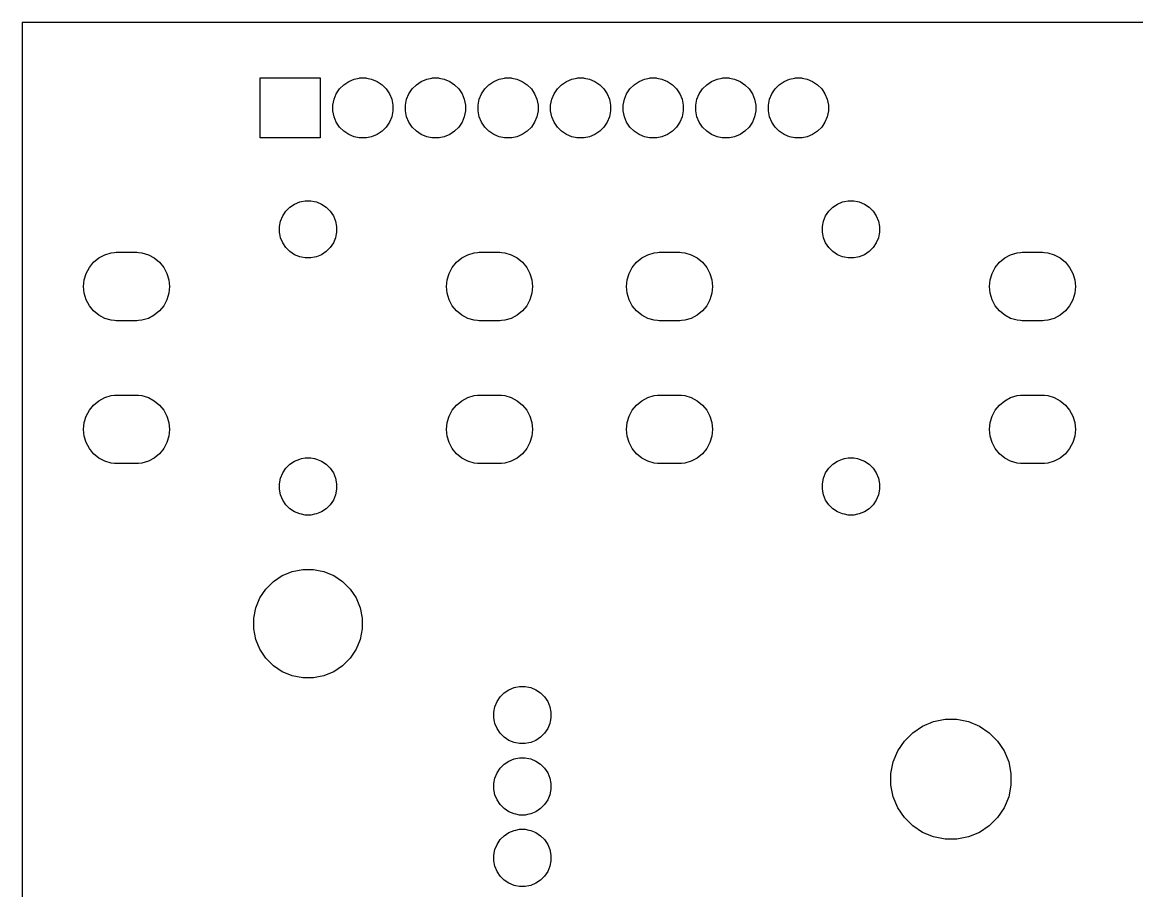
# Model space of a CAD drawing. Extents: x 4.8 to 7.87, y -6.14 to -3.94.
# Drawn here: x 4.803 to 6.339, y -5.134 to -3.937 of the extents above; entities that cross this region are included whole.
import ezdxf

# ---------------------------------------------------------------- set-up
doc = ezdxf.new("R2010")
doc.units = 0
doc.header["$MEASUREMENT"] = 0
doc.layers.add('BLACK', color=7, linetype='CONTINUOUS')

msp = doc.modelspace()

# ---------------------------------------------------------------- linework, layer by layer
at = {"layer": 'BLACK', "linetype": 'CONTINUOUS'}
for p, q in [((4.80315, -3.93701), (4.80315, -5.66929)), ((4.80315, -3.93701), (7.08661, -3.93701)), ((5.1311, -4.09646), (5.1311, -4.01378)), ((5.1311, -4.01378), (5.21378, -4.01378)), ((5.21378, -4.01378), (5.21378, -4.09646)), ((5.24609, -4.02301), (5.25286, -4.01848)), ((5.25286, -4.01848), (5.26038, -4.01537)), ((5.26038, -4.01537), (5.26737, -4.01398)), ((5.26737, -4.01398), (5.26837, -4.01378)), ((5.26837, -4.01378), (5.27651, -4.01378)), ((5.27651, -4.01378), (5.27751, -4.01398)), ((5.27751, -4.01398), (5.2845, -4.01537)), ((5.2845, -4.01537), (5.29202, -4.01848)), ((5.29202, -4.01848), (5.29879, -4.02301)), ((5.34609, -4.02301), (5.35286, -4.01848)), ((5.35286, -4.01848), (5.36038, -4.01537)), ((5.36038, -4.01537), (5.36737, -4.01398)), ((5.36737, -4.01398), (5.36837, -4.01378)), ((5.36837, -4.01378), (5.37651, -4.01378)), ((5.37651, -4.01378), (5.37751, -4.01398)), ((5.37751, -4.01398), (5.3845, -4.01537)), ((5.3845, -4.01537), (5.39202, -4.01848)), ((5.39202, -4.01848), (5.39879, -4.02301)), ((5.44609, -4.02301), (5.45286, -4.01848)), ((5.45286, -4.01848), (5.46038, -4.01537)), ((5.46038, -4.01537), (5.46737, -4.01398)), ((5.46737, -4.01398), (5.46837, -4.01378)), ((5.46837, -4.01378), (5.47651, -4.01378)), ((5.47651, -4.01378), (5.47751, -4.01398)), ((5.47751, -4.01398), (5.4845, -4.01537)), ((5.4845, -4.01537), (5.49202, -4.01848)), ((5.49202, -4.01848), (5.49879, -4.02301)), ((5.54609, -4.02301), (5.55286, -4.01848)), ((5.55286, -4.01848), (5.56038, -4.01537)), ((5.56038, -4.01537), (5.56737, -4.01398)), ((5.56737, -4.01398), (5.56837, -4.01378)), ((5.56837, -4.01378), (5.57651, -4.01378)), ((5.57651, -4.01378), (5.57751, -4.01398)), ((5.57751, -4.01398), (5.5845, -4.01537)), ((5.5845, -4.01537), (5.59202, -4.01848)), ((5.59202, -4.01848), (5.59879, -4.02301)), ((5.64609, -4.02301), (5.65286, -4.01848)), ((5.65286, -4.01848), (5.66038, -4.01537)), ((5.66038, -4.01537), (5.66737, -4.01398)), ((5.66737, -4.01398), (5.66837, -4.01378)), ((5.66837, -4.01378), (5.67651, -4.01378)), ((5.67651, -4.01378), (5.67751, -4.01398)), ((5.67751, -4.01398), (5.6845, -4.01537)), ((5.6845, -4.01537), (5.69202, -4.01848)), ((5.69202, -4.01848), (5.69879, -4.02301)), ((5.74609, -4.02301), (5.75286, -4.01848)), ((5.75286, -4.01848), (5.76038, -4.01537)), ((5.76038, -4.01537), (5.76737, -4.01398)), ((5.76737, -4.01398), (5.76837, -4.01378)), ((5.76837, -4.01378), (5.77651, -4.01378)), ((5.77651, -4.01378), (5.77751, -4.01398)), ((5.77751, -4.01398), (5.7845, -4.01537)), ((5.7845, -4.01537), (5.79202, -4.01848)), ((5.79202, -4.01848), (5.79879, -4.02301)), ((5.84609, -4.02301), (5.85286, -4.01848)), ((5.85286, -4.01848), (5.86038, -4.01537)), ((5.86038, -4.01537), (5.86737, -4.01398)), ((5.86737, -4.01398), (5.86837, -4.01378)), ((5.86837, -4.01378), (5.87651, -4.01378)), ((5.87651, -4.01378), (5.87751, -4.01398)), ((5.87751, -4.01398), (5.8845, -4.01537)), ((5.8845, -4.01537), (5.89202, -4.01848)), ((5.89202, -4.01848), (5.89879, -4.02301)), ((5.23269, -4.04306), (5.23581, -4.03554)), ((5.23581, -4.03554), (5.24033, -4.02877)), ((5.24033, -4.02877), (5.24609, -4.02301)), ((5.29879, -4.02301), (5.30455, -4.02877)), ((5.30455, -4.02877), (5.30907, -4.03554)), ((5.30907, -4.03554), (5.31219, -4.04306)), ((5.33269, -4.04306), (5.33581, -4.03554)), ((5.33581, -4.03554), (5.34033, -4.02877)), ((5.34033, -4.02877), (5.34609, -4.02301)), ((5.39879, -4.02301), (5.40455, -4.02877)), ((5.40455, -4.02877), (5.40907, -4.03554)), ((5.40907, -4.03554), (5.41219, -4.04306)), ((5.43269, -4.04306), (5.43581, -4.03554)), ((5.43581, -4.03554), (5.44033, -4.02877)), ((5.44033, -4.02877), (5.44609, -4.02301)), ((5.49879, -4.02301), (5.50455, -4.02877)), ((5.50455, -4.02877), (5.50907, -4.03554)), ((5.50907, -4.03554), (5.51219, -4.04306)), ((5.53269, -4.04306), (5.53581, -4.03554)), ((5.53581, -4.03554), (5.54033, -4.02877)), ((5.54033, -4.02877), (5.54609, -4.02301)), ((5.59879, -4.02301), (5.60455, -4.02877)), ((5.60455, -4.02877), (5.60907, -4.03554)), ((5.60907, -4.03554), (5.61219, -4.04306)), ((5.63269, -4.04306), (5.63581, -4.03554)), ((5.63581, -4.03554), (5.64033, -4.02877)), ((5.64033, -4.02877), (5.64609, -4.02301)), ((5.69879, -4.02301), (5.70455, -4.02877)), ((5.70455, -4.02877), (5.70907, -4.03554)), ((5.70907, -4.03554), (5.71219, -4.04306)), ((5.73269, -4.04306), (5.73581, -4.03554)), ((5.73581, -4.03554), (5.74033, -4.02877)), ((5.74033, -4.02877), (5.74609, -4.02301)), ((5.79879, -4.02301), (5.80455, -4.02877)), ((5.80455, -4.02877), (5.80907, -4.03554)), ((5.80907, -4.03554), (5.81219, -4.04306)), ((5.83269, -4.04306), (5.83581, -4.03554)), ((5.83581, -4.03554), (5.84033, -4.02877)), ((5.84033, -4.02877), (5.84609, -4.02301)), ((5.89879, -4.02301), (5.90455, -4.02877)), ((5.90455, -4.02877), (5.90907, -4.03554)), ((5.90907, -4.03554), (5.91219, -4.04306)), ((5.2311, -4.05105), (5.23269, -4.04306)), ((5.2311, -4.05919), (5.2311, -4.05105)), ((5.31219, -4.04306), (5.31378, -4.05105)), ((5.31378, -4.05105), (5.31378, -4.05919)), ((5.3311, -4.05105), (5.33269, -4.04306)), ((5.3311, -4.05919), (5.3311, -4.05105)), ((5.41219, -4.04306), (5.41378, -4.05105)), ((5.41378, -4.05105), (5.41378, -4.05919)), ((5.4311, -4.05105), (5.43269, -4.04306)), ((5.4311, -4.05919), (5.4311, -4.05105)), ((5.51219, -4.04306), (5.51378, -4.05105)), ((5.51378, -4.05105), (5.51378, -4.05919)), ((5.5311, -4.05105), (5.53269, -4.04306)), ((5.5311, -4.05919), (5.5311, -4.05105)), ((5.61219, -4.04306), (5.61378, -4.05105)), ((5.61378, -4.05105), (5.61378, -4.05919)), ((5.6311, -4.05105), (5.63269, -4.04306)), ((5.6311, -4.05919), (5.6311, -4.05105)), ((5.71219, -4.04306), (5.71378, -4.05105)), ((5.71378, -4.05105), (5.71378, -4.05919)), ((5.7311, -4.05105), (5.73269, -4.04306)), ((5.7311, -4.05919), (5.7311, -4.05105)), ((5.81219, -4.04306), (5.81378, -4.05105)), ((5.81378, -4.05105), (5.81378, -4.05919)), ((5.8311, -4.05105), (5.83269, -4.04306)), ((5.8311, -4.05919), (5.8311, -4.05105)), ((5.91219, -4.04306), (5.91378, -4.05105)), ((5.91378, -4.05105), (5.91378, -4.05919)), ((5.23269, -4.06718), (5.2311, -4.05919)), ((5.23581, -4.0747), (5.23269, -4.06718)), ((5.31219, -4.06718), (5.30907, -4.0747)), ((5.31378, -4.05919), (5.31219, -4.06718)), ((5.33269, -4.06718), (5.3311, -4.05919)), ((5.33581, -4.0747), (5.33269, -4.06718)), ((5.41219, -4.06718), (5.40907, -4.0747)), ((5.41378, -4.05919), (5.41219, -4.06718)), ((5.43269, -4.06718), (5.4311, -4.05919)), ((5.43581, -4.0747), (5.43269, -4.06718)), ((5.51219, -4.06718), (5.50907, -4.0747)), ((5.51378, -4.05919), (5.51219, -4.06718)), ((5.53269, -4.06718), (5.5311, -4.05919)), ((5.53581, -4.0747), (5.53269, -4.06718)), ((5.61219, -4.06718), (5.60907, -4.0747)), ((5.61378, -4.05919), (5.61219, -4.06718)), ((5.63269, -4.06718), (5.6311, -4.05919)), ((5.63581, -4.0747), (5.63269, -4.06718)), ((5.71219, -4.06718), (5.70907, -4.0747)), ((5.71378, -4.05919), (5.71219, -4.06718)), ((5.73269, -4.06718), (5.7311, -4.05919)), ((5.73581, -4.0747), (5.73269, -4.06718)), ((5.81219, -4.06718), (5.80907, -4.0747)), ((5.81378, -4.05919), (5.81219, -4.06718)), ((5.83269, -4.06718), (5.8311, -4.05919)), ((5.83581, -4.0747), (5.83269, -4.06718)), ((5.91219, -4.06718), (5.90907, -4.0747)), ((5.91378, -4.05919), (5.91219, -4.06718)), ((5.24033, -4.08147), (5.23581, -4.0747)), ((5.24609, -4.08723), (5.24033, -4.08147)), ((5.30455, -4.08147), (5.29879, -4.08723)), ((5.30907, -4.0747), (5.30455, -4.08147)), ((5.34033, -4.08147), (5.33581, -4.0747)), ((5.34609, -4.08723), (5.34033, -4.08147)), ((5.40455, -4.08147), (5.39879, -4.08723)), ((5.40907, -4.0747), (5.40455, -4.08147)), ((5.44033, -4.08147), (5.43581, -4.0747)), ((5.44609, -4.08723), (5.44033, -4.08147)), ((5.50455, -4.08147), (5.49879, -4.08723)), ((5.50907, -4.0747), (5.50455, -4.08147)), ((5.54033, -4.08147), (5.53581, -4.0747)), ((5.54609, -4.08723), (5.54033, -4.08147)), ((5.60455, -4.08147), (5.59879, -4.08723)), ((5.60907, -4.0747), (5.60455, -4.08147)), ((5.64033, -4.08147), (5.63581, -4.0747)), ((5.64609, -4.08723), (5.64033, -4.08147)), ((5.70455, -4.08147), (5.69879, -4.08723)), ((5.70907, -4.0747), (5.70455, -4.08147)), ((5.74033, -4.08147), (5.73581, -4.0747)), ((5.74609, -4.08723), (5.74033, -4.08147)), ((5.80455, -4.08147), (5.79879, -4.08723)), ((5.80907, -4.0747), (5.80455, -4.08147)), ((5.84033, -4.08147), (5.83581, -4.0747)), ((5.84609, -4.08723), (5.84033, -4.08147)), ((5.90455, -4.08147), (5.89879, -4.08723)), ((5.90907, -4.0747), (5.90455, -4.08147)), ((5.21378, -4.09646), (5.1311, -4.09646)), ((5.25286, -4.09175), (5.24609, -4.08723)), ((5.26038, -4.09487), (5.25286, -4.09175)), ((5.26737, -4.09626), (5.26038, -4.09487)), ((5.26837, -4.09646), (5.26737, -4.09626)), ((5.27651, -4.09646), (5.26837, -4.09646)), ((5.27751, -4.09626), (5.27651, -4.09646)), ((5.2845, -4.09487), (5.27751, -4.09626)), ((5.29202, -4.09175), (5.2845, -4.09487)), ((5.29879, -4.08723), (5.29202, -4.09175)), ((5.35286, -4.09175), (5.34609, -4.08723)), ((5.36038, -4.09487), (5.35286, -4.09175)), ((5.36737, -4.09626), (5.36038, -4.09487)), ((5.36837, -4.09646), (5.36737, -4.09626)), ((5.37651, -4.09646), (5.36837, -4.09646)), ((5.37751, -4.09626), (5.37651, -4.09646)), ((5.3845, -4.09487), (5.37751, -4.09626)), ((5.39202, -4.09175), (5.3845, -4.09487)), ((5.39879, -4.08723), (5.39202, -4.09175)), ((5.45286, -4.09175), (5.44609, -4.08723)), ((5.46038, -4.09487), (5.45286, -4.09175)), ((5.46737, -4.09626), (5.46038, -4.09487)), ((5.46837, -4.09646), (5.46737, -4.09626)), ((5.47651, -4.09646), (5.46837, -4.09646)), ((5.47751, -4.09626), (5.47651, -4.09646)), ((5.4845, -4.09487), (5.47751, -4.09626)), ((5.49202, -4.09175), (5.4845, -4.09487)), ((5.49879, -4.08723), (5.49202, -4.09175)), ((5.55286, -4.09175), (5.54609, -4.08723)), ((5.56038, -4.09487), (5.55286, -4.09175)), ((5.56737, -4.09626), (5.56038, -4.09487)), ((5.56837, -4.09646), (5.56737, -4.09626)), ((5.57651, -4.09646), (5.56837, -4.09646)), ((5.57751, -4.09626), (5.57651, -4.09646)), ((5.5845, -4.09487), (5.57751, -4.09626)), ((5.59202, -4.09175), (5.5845, -4.09487)), ((5.59879, -4.08723), (5.59202, -4.09175)), ((5.65286, -4.09175), (5.64609, -4.08723)), ((5.66038, -4.09487), (5.65286, -4.09175)), ((5.66737, -4.09626), (5.66038, -4.09487)), ((5.66837, -4.09646), (5.66737, -4.09626)), ((5.67651, -4.09646), (5.66837, -4.09646)), ((5.67751, -4.09626), (5.67651, -4.09646)), ((5.6845, -4.09487), (5.67751, -4.09626)), ((5.69202, -4.09175), (5.6845, -4.09487)), ((5.69879, -4.08723), (5.69202, -4.09175)), ((5.75286, -4.09175), (5.74609, -4.08723)), ((5.76038, -4.09487), (5.75286, -4.09175)), ((5.76737, -4.09626), (5.76038, -4.09487)), ((5.76837, -4.09646), (5.76737, -4.09626)), ((5.77651, -4.09646), (5.76837, -4.09646)), ((5.77751, -4.09626), (5.77651, -4.09646)), ((5.7845, -4.09487), (5.77751, -4.09626)), ((5.79202, -4.09175), (5.7845, -4.09487)), ((5.79879, -4.08723), (5.79202, -4.09175)), ((5.85286, -4.09175), (5.84609, -4.08723)), ((5.86038, -4.09487), (5.85286, -4.09175)), ((5.86737, -4.09626), (5.86038, -4.09487)), ((5.86837, -4.09646), (5.86737, -4.09626)), ((5.87651, -4.09646), (5.86837, -4.09646)), ((5.87751, -4.09626), (5.87651, -4.09646)), ((5.8845, -4.09487), (5.87751, -4.09626)), ((5.89202, -4.09175), (5.8845, -4.09487)), ((5.89879, -4.08723), (5.89202, -4.09175)), ((5.17175, -4.19186), (5.1782, -4.18755)), ((5.1782, -4.18755), (5.18537, -4.18458)), ((5.18537, -4.18458), (5.1879, -4.18408)), ((5.1879, -4.18408), (5.19297, -4.18307)), ((5.19297, -4.18307), (5.20073, -4.18307)), ((5.20073, -4.18307), (5.2058, -4.18408)), ((5.2058, -4.18408), (5.20833, -4.18458)), ((5.20833, -4.18458), (5.2155, -4.18755)), ((5.2155, -4.18755), (5.22195, -4.19186)), ((5.91978, -4.19186), (5.92623, -4.18755)), ((5.92623, -4.18755), (5.9334, -4.18458)), ((5.9334, -4.18458), (5.93593, -4.18408)), ((5.93593, -4.18408), (5.941, -4.18307)), ((5.941, -4.18307), (5.94876, -4.18307)), ((5.94876, -4.18307), (5.95383, -4.18408)), ((5.95383, -4.18408), (5.95637, -4.18458)), ((5.95637, -4.18458), (5.96353, -4.18755)), ((5.96353, -4.18755), (5.96998, -4.19186)), ((5.15899, -4.21096), (5.16196, -4.20379)), ((5.16196, -4.20379), (5.16627, -4.19734)), ((5.16627, -4.19734), (5.17175, -4.19186)), ((5.22195, -4.19186), (5.22743, -4.19734)), ((5.22743, -4.19734), (5.23174, -4.20379)), ((5.23174, -4.20379), (5.23471, -4.21096)), ((5.90702, -4.21096), (5.90999, -4.20379)), ((5.90999, -4.20379), (5.9143, -4.19734)), ((5.9143, -4.19734), (5.91978, -4.19186)), ((5.96998, -4.19186), (5.97546, -4.19734)), ((5.97546, -4.19734), (5.97977, -4.20379)), ((5.97977, -4.20379), (5.98274, -4.21096)), ((5.15748, -4.21856), (5.15899, -4.21096)), ((5.15748, -4.22632), (5.15748, -4.21856)), ((5.15899, -4.21096), (5.15899, -4.21096)), ((5.23471, -4.21096), (5.23471, -4.21096)), ((5.23471, -4.21096), (5.23622, -4.21856)), ((5.23622, -4.21856), (5.23622, -4.22632)), ((5.90551, -4.21856), (5.90702, -4.21096)), ((5.90551, -4.22632), (5.90551, -4.21856)), ((5.90702, -4.21096), (5.90702, -4.21096)), ((5.98274, -4.21096), (5.98274, -4.21096)), ((5.98274, -4.21096), (5.98425, -4.21856)), ((5.98425, -4.21856), (5.98425, -4.22632)), ((5.15791, -4.22846), (5.15748, -4.22632)), ((5.15899, -4.23392), (5.15791, -4.22846)), ((5.16196, -4.24109), (5.15899, -4.23392)), ((5.23471, -4.23392), (5.23174, -4.24109)), ((5.23579, -4.22846), (5.23471, -4.23392)), ((5.23622, -4.22632), (5.23579, -4.22846)), ((5.90594, -4.22846), (5.90551, -4.22632)), ((5.90702, -4.23392), (5.90594, -4.22846)), ((5.90999, -4.24109), (5.90702, -4.23392)), ((5.98274, -4.23392), (5.97977, -4.24109)), ((5.98383, -4.22846), (5.98274, -4.23392)), ((5.98425, -4.22632), (5.98383, -4.22846)), ((5.16627, -4.24754), (5.16196, -4.24109)), ((5.17175, -4.25302), (5.16627, -4.24754)), ((5.1782, -4.25733), (5.17175, -4.25302)), ((5.22195, -4.25302), (5.2155, -4.25733)), ((5.22743, -4.24754), (5.22195, -4.25302)), ((5.23174, -4.24109), (5.22743, -4.24754)), ((5.9143, -4.24754), (5.90999, -4.24109)), ((5.91978, -4.25302), (5.9143, -4.24754)), ((5.92623, -4.25733), (5.91978, -4.25302)), ((5.96998, -4.25302), (5.96353, -4.25733)), ((5.97546, -4.24754), (5.96998, -4.25302)), ((5.97977, -4.24109), (5.97546, -4.24754)), ((4.89557, -4.27481), (4.90147, -4.26761)), ((4.90147, -4.26761), (4.90866, -4.26171)), ((4.90866, -4.26171), (4.91687, -4.25732)), ((4.91687, -4.25732), (4.92578, -4.25462)), ((4.91687, -4.25732), (4.91687, -4.25732)), ((4.92578, -4.25462), (4.9304, -4.25416)), ((4.9304, -4.25416), (4.93272, -4.25394)), ((4.93272, -4.25394), (4.96098, -4.25394)), ((4.96098, -4.25394), (4.9633, -4.25416)), ((4.9633, -4.25416), (4.96792, -4.25462)), ((4.96792, -4.25462), (4.97683, -4.25732)), ((4.97683, -4.25732), (4.97683, -4.25732)), ((4.97683, -4.25732), (4.98504, -4.26171)), ((4.98504, -4.26171), (4.99223, -4.26761)), ((4.99223, -4.26761), (4.99813, -4.27481)), ((5.18537, -4.2603), (5.1782, -4.25733)), ((5.1879, -4.2608), (5.18537, -4.2603)), ((5.19297, -4.26181), (5.1879, -4.2608)), ((5.20073, -4.26181), (5.19297, -4.26181)), ((5.2058, -4.2608), (5.20073, -4.26181)), ((5.20833, -4.2603), (5.2058, -4.2608)), ((5.2155, -4.25733), (5.20833, -4.2603)), ((5.39557, -4.27481), (5.40147, -4.26761)), ((5.40147, -4.26761), (5.40866, -4.26171)), ((5.40866, -4.26171), (5.41687, -4.25732)), ((5.41687, -4.25732), (5.42578, -4.25462)), ((5.41687, -4.25732), (5.41687, -4.25732)), ((5.42578, -4.25462), (5.4304, -4.25416)), ((5.4304, -4.25416), (5.43272, -4.25394)), ((5.43272, -4.25394), (5.46098, -4.25394)), ((5.46098, -4.25394), (5.4633, -4.25416)), ((5.4633, -4.25416), (5.46792, -4.25462)), ((5.46792, -4.25462), (5.47683, -4.25732)), ((5.47683, -4.25732), (5.47683, -4.25732)), ((5.47683, -4.25732), (5.48504, -4.26171)), ((5.48504, -4.26171), (5.49223, -4.26761)), ((5.49223, -4.26761), (5.49813, -4.27481)), ((5.6436, -4.27481), (5.6495, -4.26761)), ((5.6495, -4.26761), (5.6567, -4.26171)), ((5.6567, -4.26171), (5.6649, -4.25732)), ((5.6649, -4.25732), (5.67381, -4.25462)), ((5.6649, -4.25732), (5.6649, -4.25732)), ((5.67381, -4.25462), (5.67844, -4.25416)), ((5.67844, -4.25416), (5.68075, -4.25394)), ((5.68075, -4.25394), (5.70901, -4.25394)), ((5.70901, -4.25394), (5.71133, -4.25416)), ((5.71133, -4.25416), (5.71595, -4.25462)), ((5.71595, -4.25462), (5.72486, -4.25732)), ((5.72486, -4.25732), (5.72486, -4.25732)), ((5.72486, -4.25732), (5.73307, -4.26171)), ((5.73307, -4.26171), (5.74026, -4.26761)), ((5.74026, -4.26761), (5.74617, -4.27481)), ((5.9334, -4.2603), (5.92623, -4.25733)), ((5.93593, -4.2608), (5.9334, -4.2603)), ((5.941, -4.26181), (5.93593, -4.2608)), ((5.94876, -4.26181), (5.941, -4.26181)), ((5.95383, -4.2608), (5.94876, -4.26181)), ((5.95637, -4.2603), (5.95383, -4.2608)), ((5.96353, -4.25733), (5.95637, -4.2603)), ((6.1436, -4.27481), (6.1495, -4.26761)), ((6.1495, -4.26761), (6.1567, -4.26171)), ((6.1567, -4.26171), (6.1649, -4.25732)), ((6.1649, -4.25732), (6.17381, -4.25462)), ((6.1649, -4.25732), (6.1649, -4.25732)), ((6.17381, -4.25462), (6.17844, -4.25416)), ((6.17844, -4.25416), (6.18075, -4.25394)), ((6.18075, -4.25394), (6.20901, -4.25394)), ((6.20901, -4.25394), (6.21133, -4.25416)), ((6.21133, -4.25416), (6.21595, -4.25462)), ((6.21595, -4.25462), (6.22486, -4.25732)), ((6.22486, -4.25732), (6.22486, -4.25732)), ((6.22486, -4.25732), (6.23307, -4.26171)), ((6.23307, -4.26171), (6.24026, -4.26761)), ((6.24026, -4.26761), (6.24617, -4.27481)), ((4.88848, -4.29192), (4.89118, -4.28301)), ((4.89118, -4.28301), (4.89557, -4.27481)), ((4.89118, -4.28301), (4.89118, -4.28301)), ((4.99813, -4.27481), (5.00252, -4.28301)), ((5.00252, -4.28301), (5.00252, -4.28301)), ((5.00252, -4.28301), (5.00522, -4.29192)), ((5.38848, -4.29192), (5.39118, -4.28301)), ((5.39118, -4.28301), (5.39557, -4.27481)), ((5.39118, -4.28301), (5.39118, -4.28301)), ((5.49813, -4.27481), (5.50252, -4.28301)), ((5.50252, -4.28301), (5.50252, -4.28301)), ((5.50252, -4.28301), (5.50522, -4.29192)), ((5.63651, -4.29192), (5.63921, -4.28301)), ((5.63921, -4.28301), (5.6436, -4.27481)), ((5.63921, -4.28301), (5.63921, -4.28301)), ((5.74617, -4.27481), (5.75055, -4.28301)), ((5.75055, -4.28301), (5.75055, -4.28301)), ((5.75055, -4.28301), (5.75325, -4.29192)), ((6.13651, -4.29192), (6.13921, -4.28301)), ((6.13921, -4.28301), (6.1436, -4.27481)), ((6.13921, -4.28301), (6.13921, -4.28301)), ((6.24617, -4.27481), (6.25055, -4.28301)), ((6.25055, -4.28301), (6.25055, -4.28301)), ((6.25055, -4.28301), (6.25325, -4.29192)), ((4.88757, -4.30118), (4.88848, -4.29192)), ((5.00522, -4.29192), (5.00613, -4.30118)), ((5.38757, -4.30118), (5.38848, -4.29192)), ((5.50522, -4.29192), (5.50613, -4.30118)), ((5.6356, -4.30118), (5.63651, -4.29192)), ((5.75325, -4.29192), (5.75417, -4.30118)), ((6.1356, -4.30118), (6.13651, -4.29192)), ((6.25325, -4.29192), (6.25417, -4.30118)), ((4.88848, -4.31044), (4.88757, -4.30118)), ((4.89118, -4.31935), (4.88848, -4.31044)), ((5.00522, -4.31044), (5.00252, -4.31935)), ((5.00613, -4.30118), (5.00522, -4.31044)), ((5.38848, -4.31044), (5.38757, -4.30118)), ((5.39118, -4.31935), (5.38848, -4.31044)), ((5.50522, -4.31044), (5.50252, -4.31935)), ((5.50613, -4.30118), (5.50522, -4.31044)), ((5.63651, -4.31044), (5.6356, -4.30118)), ((5.63921, -4.31935), (5.63651, -4.31044)), ((5.75325, -4.31044), (5.75055, -4.31935)), ((5.75417, -4.30118), (5.75325, -4.31044)), ((6.13651, -4.31044), (6.1356, -4.30118)), ((6.13921, -4.31935), (6.13651, -4.31044)), ((6.25325, -4.31044), (6.25055, -4.31935)), ((6.25417, -4.30118), (6.25325, -4.31044)), ((4.89557, -4.32756), (4.89118, -4.31935)), ((4.89118, -4.31935), (4.89118, -4.31935)), ((4.90147, -4.33475), (4.89557, -4.32756)), ((4.99813, -4.32756), (4.99223, -4.33475)), ((5.00252, -4.31935), (4.99813, -4.32756)), ((5.00252, -4.31935), (5.00252, -4.31935)), ((5.39557, -4.32756), (5.39118, -4.31935)), ((5.39118, -4.31935), (5.39118, -4.31935)), ((5.40147, -4.33475), (5.39557, -4.32756)), ((5.49813, -4.32756), (5.49223, -4.33475)), ((5.50252, -4.31935), (5.49813, -4.32756)), ((5.50252, -4.31935), (5.50252, -4.31935)), ((5.6436, -4.32756), (5.63921, -4.31935)), ((5.63921, -4.31935), (5.63921, -4.31935)), ((5.6495, -4.33475), (5.6436, -4.32756)), ((5.74617, -4.32756), (5.74026, -4.33475)), ((5.75055, -4.31935), (5.74617, -4.32756)), ((5.75055, -4.31935), (5.75055, -4.31935)), ((6.1436, -4.32756), (6.13921, -4.31935)), ((6.13921, -4.31935), (6.13921, -4.31935)), ((6.1495, -4.33475), (6.1436, -4.32756)), ((6.24617, -4.32756), (6.24026, -4.33475)), ((6.25055, -4.31935), (6.24617, -4.32756)), ((6.25055, -4.31935), (6.25055, -4.31935)), ((4.90866, -4.34065), (4.90147, -4.33475)), ((4.91687, -4.34504), (4.90866, -4.34065)), ((4.92578, -4.34774), (4.91687, -4.34504)), ((4.91687, -4.34504), (4.91687, -4.34504)), ((4.97683, -4.34504), (4.96792, -4.34774)), ((4.98504, -4.34065), (4.97683, -4.34504)), ((4.97683, -4.34504), (4.97683, -4.34504)), ((4.99223, -4.33475), (4.98504, -4.34065)), ((5.40866, -4.34065), (5.40147, -4.33475)), ((5.41687, -4.34504), (5.40866, -4.34065)), ((5.42578, -4.34774), (5.41687, -4.34504)), ((5.41687, -4.34504), (5.41687, -4.34504)), ((5.47683, -4.34504), (5.46792, -4.34774)), ((5.48504, -4.34065), (5.47683, -4.34504)), ((5.47683, -4.34504), (5.47683, -4.34504)), ((5.49223, -4.33475), (5.48504, -4.34065)), ((5.6567, -4.34065), (5.6495, -4.33475)), ((5.6649, -4.34504), (5.6567, -4.34065)), ((5.67381, -4.34774), (5.6649, -4.34504)), ((5.6649, -4.34504), (5.6649, -4.34504)), ((5.72486, -4.34504), (5.71595, -4.34774)), ((5.73307, -4.34065), (5.72486, -4.34504)), ((5.72486, -4.34504), (5.72486, -4.34504)), ((5.74026, -4.33475), (5.73307, -4.34065)), ((6.1567, -4.34065), (6.1495, -4.33475)), ((6.1649, -4.34504), (6.1567, -4.34065)), ((6.17381, -4.34774), (6.1649, -4.34504)), ((6.1649, -4.34504), (6.1649, -4.34504)), ((6.22486, -4.34504), (6.21595, -4.34774)), ((6.23307, -4.34065), (6.22486, -4.34504)), ((6.22486, -4.34504), (6.22486, -4.34504)), ((6.24026, -4.33475), (6.23307, -4.34065)), ((4.9304, -4.3482), (4.92578, -4.34774)), ((4.93272, -4.34843), (4.9304, -4.3482)), ((4.96098, -4.34843), (4.93272, -4.34843)), ((4.9633, -4.3482), (4.96098, -4.34843)), ((4.96792, -4.34774), (4.9633, -4.3482)), ((5.4304, -4.3482), (5.42578, -4.34774)), ((5.43272, -4.34843), (5.4304, -4.3482)), ((5.46098, -4.34843), (5.43272, -4.34843)), ((5.4633, -4.3482), (5.46098, -4.34843)), ((5.46792, -4.34774), (5.4633, -4.3482)), ((5.67844, -4.3482), (5.67381, -4.34774)), ((5.68075, -4.34843), (5.67844, -4.3482)), ((5.70901, -4.34843), (5.68075, -4.34843)), ((5.71133, -4.3482), (5.70901, -4.34843)), ((5.71595, -4.34774), (5.71133, -4.3482)), ((6.17844, -4.3482), (6.17381, -4.34774)), ((6.18075, -4.34843), (6.17844, -4.3482)), ((6.20901, -4.34843), (6.18075, -4.34843)), ((6.21133, -4.3482), (6.20901, -4.34843)), ((6.21595, -4.34774), (6.21133, -4.3482)), ((4.91687, -4.45417), (4.92578, -4.45147)), ((4.92578, -4.45147), (4.9304, -4.45102)), ((4.9304, -4.45102), (4.93272, -4.45079)), ((4.93272, -4.45079), (4.96098, -4.45079)), ((4.96098, -4.45079), (4.9633, -4.45102)), ((4.9633, -4.45102), (4.96792, -4.45147)), ((4.96792, -4.45147), (4.97683, -4.45417)), ((5.41687, -4.45417), (5.42578, -4.45147)), ((5.42578, -4.45147), (5.4304, -4.45102)), ((5.4304, -4.45102), (5.43272, -4.45079)), ((5.43272, -4.45079), (5.46098, -4.45079)), ((5.46098, -4.45079), (5.4633, -4.45102)), ((5.4633, -4.45102), (5.46792, -4.45147)), ((5.46792, -4.45147), (5.47683, -4.45417)), ((5.6649, -4.45417), (5.67381, -4.45147)), ((5.67381, -4.45147), (5.67844, -4.45102)), ((5.67844, -4.45102), (5.68075, -4.45079)), ((5.68075, -4.45079), (5.70901, -4.45079)), ((5.70901, -4.45079), (5.71133, -4.45102)), ((5.71133, -4.45102), (5.71595, -4.45147)), ((5.71595, -4.45147), (5.72486, -4.45417)), ((6.1649, -4.45417), (6.17381, -4.45147)), ((6.17381, -4.45147), (6.17844, -4.45102)), ((6.17844, -4.45102), (6.18075, -4.45079)), ((6.18075, -4.45079), (6.20901, -4.45079)), ((6.20901, -4.45079), (6.21133, -4.45102)), ((6.21133, -4.45102), (6.21595, -4.45147)), ((6.21595, -4.45147), (6.22486, -4.45417)), ((4.89557, -4.47166), (4.90147, -4.46446)), ((4.90147, -4.46446), (4.90866, -4.45856)), ((4.90866, -4.45856), (4.91687, -4.45417)), ((4.91687, -4.45417), (4.91687, -4.45417)), ((4.97683, -4.45417), (4.97683, -4.45417)), ((4.97683, -4.45417), (4.98504, -4.45856)), ((4.98504, -4.45856), (4.99223, -4.46446)), ((4.99223, -4.46446), (4.99813, -4.47166)), ((5.39557, -4.47166), (5.40147, -4.46446)), ((5.40147, -4.46446), (5.40866, -4.45856)), ((5.40866, -4.45856), (5.41687, -4.45417)), ((5.41687, -4.45417), (5.41687, -4.45417)), ((5.47683, -4.45417), (5.47683, -4.45417)), ((5.47683, -4.45417), (5.48504, -4.45856)), ((5.48504, -4.45856), (5.49223, -4.46446)), ((5.49223, -4.46446), (5.49813, -4.47166)), ((5.6436, -4.47166), (5.6495, -4.46446)), ((5.6495, -4.46446), (5.6567, -4.45856)), ((5.6567, -4.45856), (5.6649, -4.45417)), ((5.6649, -4.45417), (5.6649, -4.45417)), ((5.72486, -4.45417), (5.72486, -4.45417)), ((5.72486, -4.45417), (5.73307, -4.45856)), ((5.73307, -4.45856), (5.74026, -4.46446)), ((5.74026, -4.46446), (5.74617, -4.47166)), ((6.1436, -4.47166), (6.1495, -4.46446)), ((6.1495, -4.46446), (6.1567, -4.45856)), ((6.1567, -4.45856), (6.1649, -4.45417)), ((6.1649, -4.45417), (6.1649, -4.45417)), ((6.22486, -4.45417), (6.22486, -4.45417)), ((6.22486, -4.45417), (6.23307, -4.45856)), ((6.23307, -4.45856), (6.24026, -4.46446)), ((6.24026, -4.46446), (6.24617, -4.47166)), ((4.88848, -4.48877), (4.89118, -4.47986)), ((4.89118, -4.47986), (4.89557, -4.47166)), ((4.89118, -4.47986), (4.89118, -4.47986)), ((4.99813, -4.47166), (5.00252, -4.47986)), ((5.00252, -4.47986), (5.00252, -4.47986)), ((5.00252, -4.47986), (5.00522, -4.48877)), ((5.38848, -4.48877), (5.39118, -4.47986)), ((5.39118, -4.47986), (5.39557, -4.47166)), ((5.39118, -4.47986), (5.39118, -4.47986)), ((5.49813, -4.47166), (5.50252, -4.47986)), ((5.50252, -4.47986), (5.50252, -4.47986)), ((5.50252, -4.47986), (5.50522, -4.48877)), ((5.63651, -4.48877), (5.63921, -4.47986)), ((5.63921, -4.47986), (5.6436, -4.47166)), ((5.63921, -4.47986), (5.63921, -4.47986)), ((5.74617, -4.47166), (5.75055, -4.47986)), ((5.75055, -4.47986), (5.75055, -4.47986)), ((5.75055, -4.47986), (5.75325, -4.48877)), ((6.13651, -4.48877), (6.13921, -4.47986)), ((6.13921, -4.47986), (6.1436, -4.47166)), ((6.13921, -4.47986), (6.13921, -4.47986)), ((6.24617, -4.47166), (6.25055, -4.47986)), ((6.25055, -4.47986), (6.25055, -4.47986)), ((6.25055, -4.47986), (6.25325, -4.48877)), ((4.88757, -4.49803), (4.88848, -4.48877)), ((4.88848, -4.50729), (4.88757, -4.49803)), ((5.00522, -4.48877), (5.00613, -4.49803)), ((5.00613, -4.49803), (5.00522, -4.50729)), ((5.38757, -4.49803), (5.38848, -4.48877)), ((5.38848, -4.50729), (5.38757, -4.49803)), ((5.50522, -4.48877), (5.50613, -4.49803)), ((5.50613, -4.49803), (5.50522, -4.50729)), ((5.6356, -4.49803), (5.63651, -4.48877)), ((5.63651, -4.50729), (5.6356, -4.49803)), ((5.75325, -4.48877), (5.75417, -4.49803)), ((5.75417, -4.49803), (5.75325, -4.50729)), ((6.1356, -4.49803), (6.13651, -4.48877)), ((6.13651, -4.50729), (6.1356, -4.49803)), ((6.25325, -4.48877), (6.25417, -4.49803)), ((6.25417, -4.49803), (6.25325, -4.50729)), ((4.89118, -4.5162), (4.88848, -4.50729)), ((5.00522, -4.50729), (5.00252, -4.5162)), ((5.39118, -4.5162), (5.38848, -4.50729)), ((5.50522, -4.50729), (5.50252, -4.5162)), ((5.63921, -4.5162), (5.63651, -4.50729)), ((5.75325, -4.50729), (5.75055, -4.5162)), ((6.13921, -4.5162), (6.13651, -4.50729)), ((6.25325, -4.50729), (6.25055, -4.5162)), ((4.89557, -4.52441), (4.89118, -4.5162)), ((4.89118, -4.5162), (4.89118, -4.5162)), ((4.90147, -4.5316), (4.89557, -4.52441)), ((4.99813, -4.52441), (4.99223, -4.5316)), ((5.00252, -4.5162), (4.99813, -4.52441)), ((5.00252, -4.5162), (5.00252, -4.5162)), ((5.39557, -4.52441), (5.39118, -4.5162)), ((5.39118, -4.5162), (5.39118, -4.5162)), ((5.40147, -4.5316), (5.39557, -4.52441)), ((5.49813, -4.52441), (5.49223, -4.5316)), ((5.50252, -4.5162), (5.49813, -4.52441)), ((5.50252, -4.5162), (5.50252, -4.5162)), ((5.6436, -4.52441), (5.63921, -4.5162)), ((5.63921, -4.5162), (5.63921, -4.5162)), ((5.6495, -4.5316), (5.6436, -4.52441)), ((5.74617, -4.52441), (5.74026, -4.5316)), ((5.75055, -4.5162), (5.74617, -4.52441)), ((5.75055, -4.5162), (5.75055, -4.5162)), ((6.1436, -4.52441), (6.13921, -4.5162)), ((6.13921, -4.5162), (6.13921, -4.5162)), ((6.1495, -4.5316), (6.1436, -4.52441)), ((6.24617, -4.52441), (6.24026, -4.5316)), ((6.25055, -4.5162), (6.24617, -4.52441)), ((6.25055, -4.5162), (6.25055, -4.5162)), ((4.90866, -4.5375), (4.90147, -4.5316)), ((4.91687, -4.54189), (4.90866, -4.5375)), ((4.92578, -4.54459), (4.91687, -4.54189)), ((4.91687, -4.54189), (4.91687, -4.54189)), ((4.9304, -4.54505), (4.92578, -4.54459)), ((4.96792, -4.54459), (4.9633, -4.54505)), ((4.97683, -4.54189), (4.96792, -4.54459)), ((4.98504, -4.5375), (4.97683, -4.54189)), ((4.97683, -4.54189), (4.97683, -4.54189)), ((4.99223, -4.5316), (4.98504, -4.5375)), ((5.17175, -4.54619), (5.1782, -4.54188)), ((5.1782, -4.54188), (5.18537, -4.53891)), ((5.18537, -4.53891), (5.1879, -4.53841)), ((5.1879, -4.53841), (5.19297, -4.5374)), ((5.19297, -4.5374), (5.20073, -4.5374)), ((5.20073, -4.5374), (5.2058, -4.53841)), ((5.2058, -4.53841), (5.20833, -4.53891)), ((5.20833, -4.53891), (5.2155, -4.54188)), ((5.2155, -4.54188), (5.22195, -4.54619)), ((5.40866, -4.5375), (5.40147, -4.5316)), ((5.41687, -4.54189), (5.40866, -4.5375)), ((5.42578, -4.54459), (5.41687, -4.54189)), ((5.41687, -4.54189), (5.41687, -4.54189)), ((5.4304, -4.54505), (5.42578, -4.54459)), ((5.46792, -4.54459), (5.4633, -4.54505)), ((5.47683, -4.54189), (5.46792, -4.54459)), ((5.48504, -4.5375), (5.47683, -4.54189)), ((5.47683, -4.54189), (5.47683, -4.54189)), ((5.49223, -4.5316), (5.48504, -4.5375)), ((5.6567, -4.5375), (5.6495, -4.5316)), ((5.6649, -4.54189), (5.6567, -4.5375)), ((5.67381, -4.54459), (5.6649, -4.54189)), ((5.6649, -4.54189), (5.6649, -4.54189)), ((5.67844, -4.54505), (5.67381, -4.54459)), ((5.71595, -4.54459), (5.71133, -4.54505)), ((5.72486, -4.54189), (5.71595, -4.54459)), ((5.73307, -4.5375), (5.72486, -4.54189)), ((5.72486, -4.54189), (5.72486, -4.54189)), ((5.74026, -4.5316), (5.73307, -4.5375)), ((5.91978, -4.54619), (5.92623, -4.54188)), ((5.92623, -4.54188), (5.9334, -4.53891)), ((5.9334, -4.53891), (5.93593, -4.53841)), ((5.93593, -4.53841), (5.941, -4.5374)), ((5.941, -4.5374), (5.94876, -4.5374)), ((5.94876, -4.5374), (5.95383, -4.53841)), ((5.95383, -4.53841), (5.95637, -4.53891)), ((5.95637, -4.53891), (5.96353, -4.54188)), ((5.96353, -4.54188), (5.96998, -4.54619)), ((6.1567, -4.5375), (6.1495, -4.5316)), ((6.1649, -4.54189), (6.1567, -4.5375)), ((6.17381, -4.54459), (6.1649, -4.54189)), ((6.1649, -4.54189), (6.1649, -4.54189)), ((6.17844, -4.54505), (6.17381, -4.54459)), ((6.21595, -4.54459), (6.21133, -4.54505)), ((6.22486, -4.54189), (6.21595, -4.54459)), ((6.23307, -4.5375), (6.22486, -4.54189)), ((6.22486, -4.54189), (6.22486, -4.54189)), ((6.24026, -4.5316), (6.23307, -4.5375)), ((4.93272, -4.54528), (4.9304, -4.54505)), ((4.96098, -4.54528), (4.93272, -4.54528)), ((4.9633, -4.54505), (4.96098, -4.54528)), ((5.15899, -4.56529), (5.16196, -4.55812)), ((5.16196, -4.55812), (5.16627, -4.55167)), ((5.16627, -4.55167), (5.17175, -4.54619)), ((5.22195, -4.54619), (5.22743, -4.55167)), ((5.22743, -4.55167), (5.23174, -4.55812)), ((5.23174, -4.55812), (5.23471, -4.56529)), ((5.43272, -4.54528), (5.4304, -4.54505)), ((5.46098, -4.54528), (5.43272, -4.54528)), ((5.4633, -4.54505), (5.46098, -4.54528)), ((5.68075, -4.54528), (5.67844, -4.54505)), ((5.70901, -4.54528), (5.68075, -4.54528)), ((5.71133, -4.54505), (5.70901, -4.54528)), ((5.90702, -4.56529), (5.90999, -4.55812)), ((5.90999, -4.55812), (5.9143, -4.55167)), ((5.9143, -4.55167), (5.91978, -4.54619)), ((5.96998, -4.54619), (5.97546, -4.55167)), ((5.97546, -4.55167), (5.97977, -4.55812)), ((5.97977, -4.55812), (5.98274, -4.56529)), ((6.18075, -4.54528), (6.17844, -4.54505)), ((6.20901, -4.54528), (6.18075, -4.54528)), ((6.21133, -4.54505), (6.20901, -4.54528)), ((5.15748, -4.57289), (5.15899, -4.56529)), ((5.15748, -4.58065), (5.15748, -4.57289)), ((5.23471, -4.56529), (5.23622, -4.57289)), ((5.23622, -4.57289), (5.23622, -4.58065)), ((5.90551, -4.57289), (5.90702, -4.56529)), ((5.90551, -4.58065), (5.90551, -4.57289)), ((5.98274, -4.56529), (5.98425, -4.57289)), ((5.98425, -4.57289), (5.98425, -4.58065)), ((5.15899, -4.58826), (5.15748, -4.58065)), ((5.16196, -4.59542), (5.15899, -4.58826)), ((5.23471, -4.58826), (5.23174, -4.59542)), ((5.23622, -4.58065), (5.23471, -4.58826)), ((5.90702, -4.58826), (5.90551, -4.58065)), ((5.90999, -4.59542), (5.90702, -4.58826)), ((5.98274, -4.58826), (5.97977, -4.59542)), ((5.98425, -4.58065), (5.98274, -4.58826)), ((5.16627, -4.60187), (5.16196, -4.59542)), ((5.17175, -4.60735), (5.16627, -4.60187)), ((5.22743, -4.60187), (5.22195, -4.60735)), ((5.23174, -4.59542), (5.22743, -4.60187)), ((5.9143, -4.60187), (5.90999, -4.59542)), ((5.91978, -4.60735), (5.9143, -4.60187)), ((5.97546, -4.60187), (5.96998, -4.60735)), ((5.97977, -4.59542), (5.97546, -4.60187)), ((5.1782, -4.61166), (5.17175, -4.60735)), ((5.18537, -4.61463), (5.1782, -4.61166)), ((5.1879, -4.61513), (5.18537, -4.61463)), ((5.19297, -4.61614), (5.1879, -4.61513)), ((5.20073, -4.61614), (5.19297, -4.61614)), ((5.2058, -4.61513), (5.20073, -4.61614)), ((5.20833, -4.61463), (5.2058, -4.61513)), ((5.2155, -4.61166), (5.20833, -4.61463)), ((5.22195, -4.60735), (5.2155, -4.61166)), ((5.92623, -4.61166), (5.91978, -4.60735)), ((5.9334, -4.61463), (5.92623, -4.61166)), ((5.93593, -4.61513), (5.9334, -4.61463)), ((5.941, -4.61614), (5.93593, -4.61513)), ((5.94876, -4.61614), (5.941, -4.61614)), ((5.95383, -4.61513), (5.94876, -4.61614)), ((5.95637, -4.61463), (5.95383, -4.61513)), ((5.96353, -4.61166), (5.95637, -4.61463)), ((5.96998, -4.60735), (5.96353, -4.61166)), ((5.16142, -4.69946), (5.16939, -4.69616)), ((5.16939, -4.69616), (5.17503, -4.69382)), ((5.17503, -4.69382), (5.18226, -4.69238)), ((5.18226, -4.69238), (5.18948, -4.69094)), ((5.18948, -4.69094), (5.20422, -4.69094)), ((5.20422, -4.69094), (5.21144, -4.69238)), ((5.21144, -4.69238), (5.21867, -4.69382)), ((5.21867, -4.69382), (5.22431, -4.69616)), ((5.22431, -4.69616), (5.23228, -4.69946)), ((5.13875, -4.71806), (5.14917, -4.70764)), ((5.14917, -4.70764), (5.16142, -4.69946)), ((5.23228, -4.69946), (5.24453, -4.70764)), ((5.24453, -4.70764), (5.25495, -4.71806)), ((5.13056, -4.73032), (5.13875, -4.71806)), ((5.25495, -4.71806), (5.26314, -4.73032)), ((5.12205, -4.75838), (5.12492, -4.74393)), ((5.12492, -4.74393), (5.13056, -4.73032)), ((5.26314, -4.73032), (5.26878, -4.74393)), ((5.26878, -4.74393), (5.27165, -4.75838)), ((5.12205, -4.77312), (5.12205, -4.75838)), ((5.27165, -4.75838), (5.27165, -4.77312)), ((5.12492, -4.78757), (5.12205, -4.77312)), ((5.27165, -4.77312), (5.26878, -4.78757)), ((5.13056, -4.80118), (5.12492, -4.78757)), ((5.26878, -4.78757), (5.26314, -4.80118)), ((5.13875, -4.81343), (5.13056, -4.80118)), ((5.26314, -4.80118), (5.25495, -4.81343)), ((5.14917, -4.82385), (5.13875, -4.81343)), ((5.25495, -4.81343), (5.24453, -4.82385)), ((5.16142, -4.83204), (5.14917, -4.82385)), ((5.16939, -4.83534), (5.16142, -4.83204)), ((5.17503, -4.83768), (5.16939, -4.83534)), ((5.22431, -4.83534), (5.21867, -4.83768)), ((5.23228, -4.83204), (5.22431, -4.83534)), ((5.24453, -4.82385), (5.23228, -4.83204)), ((5.18226, -4.83911), (5.17503, -4.83768)), ((5.18948, -4.84055), (5.18226, -4.83911)), ((5.20422, -4.84055), (5.18948, -4.84055)), ((5.21144, -4.83911), (5.20422, -4.84055)), ((5.21867, -4.83768), (5.21144, -4.83911)), ((5.45724, -4.87308), (5.46155, -4.86664)), ((5.46155, -4.86664), (5.46703, -4.86115)), ((5.46703, -4.86115), (5.47348, -4.85684)), ((5.47348, -4.85684), (5.48064, -4.85388)), ((5.48064, -4.85388), (5.48318, -4.85337)), ((5.48318, -4.85337), (5.48825, -4.85236)), ((5.48825, -4.85236), (5.496, -4.85236)), ((5.496, -4.85236), (5.50107, -4.85337)), ((5.50107, -4.85337), (5.50361, -4.85388)), ((5.50361, -4.85388), (5.51077, -4.85684)), ((5.51077, -4.85684), (5.51722, -4.86115)), ((5.51722, -4.86115), (5.52271, -4.86664)), ((5.52271, -4.86664), (5.52702, -4.87308)), ((5.45276, -4.88785), (5.45427, -4.88025)), ((5.45427, -4.88025), (5.45724, -4.87308)), ((5.45427, -4.88025), (5.45427, -4.88025)), ((5.52702, -4.87308), (5.52998, -4.88025)), ((5.52998, -4.88025), (5.52998, -4.88025)), ((5.52998, -4.88025), (5.5315, -4.88785)), ((5.45276, -4.89561), (5.45276, -4.88785)), ((5.45376, -4.90068), (5.45276, -4.89561)), ((5.5315, -4.89561), (5.53049, -4.90068)), ((5.5315, -4.88785), (5.5315, -4.89561)), ((6.05856, -4.90081), (6.07453, -4.89764)), ((6.07453, -4.89764), (6.09082, -4.89764)), ((6.09082, -4.89764), (6.10679, -4.90081)), ((5.45427, -4.90322), (5.45376, -4.90068)), ((5.45724, -4.91038), (5.45427, -4.90322)), ((5.46155, -4.91683), (5.45724, -4.91038)), ((5.52702, -4.91038), (5.52271, -4.91683)), ((5.52998, -4.90322), (5.52702, -4.91038)), ((5.53049, -4.90068), (5.52998, -4.90322)), ((6.02997, -4.9161), (6.04351, -4.90705)), ((6.04351, -4.90705), (6.05856, -4.90081)), ((6.04351, -4.90705), (6.04351, -4.90705)), ((6.10679, -4.90081), (6.12184, -4.90705)), ((6.12184, -4.90705), (6.12184, -4.90705)), ((6.12184, -4.90705), (6.13538, -4.9161)), ((5.46703, -4.92231), (5.46155, -4.91683)), ((5.47348, -4.92662), (5.46703, -4.92231)), ((5.48064, -4.92959), (5.47348, -4.92662)), ((5.51077, -4.92662), (5.50361, -4.92959)), ((5.51722, -4.92231), (5.51077, -4.92662)), ((5.52271, -4.91683), (5.51722, -4.92231)), ((6.00941, -4.94115), (6.01846, -4.92761)), ((6.01846, -4.92761), (6.02997, -4.9161)), ((6.13538, -4.9161), (6.1469, -4.92761)), ((6.1469, -4.92761), (6.15594, -4.94115)), ((5.48318, -4.93009), (5.48064, -4.92959)), ((5.48825, -4.9311), (5.48318, -4.93009)), ((5.496, -4.9311), (5.48825, -4.9311)), ((5.50107, -4.93009), (5.496, -4.9311)), ((5.50361, -4.92959), (5.50107, -4.93009)), ((6.00318, -4.9562), (6.00941, -4.94115)), ((6.00941, -4.94115), (6.00941, -4.94115)), ((6.15594, -4.94115), (6.15594, -4.94115)), ((6.15594, -4.94115), (6.16218, -4.9562)), ((5.46703, -4.95958), (5.47348, -4.95527)), ((5.47348, -4.95527), (5.48064, -4.9523)), ((5.48064, -4.9523), (5.48318, -4.9518)), ((5.48318, -4.9518), (5.48825, -4.95079)), ((5.48825, -4.95079), (5.496, -4.95079)), ((5.496, -4.95079), (5.50107, -4.9518)), ((5.50107, -4.9518), (5.50361, -4.9523)), ((5.50361, -4.9523), (5.51077, -4.95527)), ((5.51077, -4.95527), (5.51722, -4.95958)), ((6, -4.97217), (6.00318, -4.9562)), ((6.16218, -4.9562), (6.16535, -4.97217)), ((5.45427, -4.97867), (5.45724, -4.97151)), ((5.45724, -4.97151), (5.46155, -4.96506)), ((5.46155, -4.96506), (5.46703, -4.95958)), ((5.51722, -4.95958), (5.52271, -4.96506)), ((5.52271, -4.96506), (5.52702, -4.97151)), ((5.52702, -4.97151), (5.52998, -4.97867)), ((6, -4.98846), (6, -4.97217)), ((6.16535, -4.97217), (6.16535, -4.98846)), ((5.45276, -4.98628), (5.45427, -4.97867)), ((5.45276, -4.99404), (5.45276, -4.98628)), ((5.52998, -4.97867), (5.5315, -4.98628)), ((5.5315, -4.98628), (5.5315, -4.99404)), ((6.00318, -5.00443), (6, -4.98846)), ((6.16535, -4.98846), (6.16218, -5.00443)), ((5.45427, -5.00164), (5.45276, -4.99404)), ((5.45724, -5.00881), (5.45427, -5.00164)), ((5.52998, -5.00164), (5.52702, -5.00881)), ((5.5315, -4.99404), (5.52998, -5.00164)), ((6.00941, -5.01948), (6.00318, -5.00443)), ((6.16218, -5.00443), (6.15594, -5.01948)), ((5.46155, -5.01525), (5.45724, -5.00881)), ((5.46703, -5.02074), (5.46155, -5.01525)), ((5.47348, -5.02505), (5.46703, -5.02074)), ((5.51722, -5.02074), (5.51077, -5.02505)), ((5.52271, -5.01525), (5.51722, -5.02074)), ((5.52702, -5.00881), (5.52271, -5.01525)), ((6.01846, -5.03302), (6.00941, -5.01948)), ((6.00941, -5.01948), (6.00941, -5.01948)), ((6.15594, -5.01948), (6.1469, -5.03302)), ((6.15594, -5.01948), (6.15594, -5.01948)), ((5.48064, -5.02801), (5.47348, -5.02505)), ((5.48318, -5.02852), (5.48064, -5.02801)), ((5.48825, -5.02953), (5.48318, -5.02852)), ((5.496, -5.02953), (5.48825, -5.02953)), ((5.50107, -5.02852), (5.496, -5.02953)), ((5.50361, -5.02801), (5.50107, -5.02852)), ((5.51077, -5.02505), (5.50361, -5.02801)), ((6.02997, -5.04453), (6.01846, -5.03302)), ((6.1469, -5.03302), (6.13538, -5.04453)), ((5.47348, -5.05369), (5.48064, -5.05073)), ((5.48064, -5.05073), (5.48318, -5.05022)), ((5.48318, -5.05022), (5.48825, -5.04921)), ((5.48825, -5.04921), (5.496, -5.04921)), ((5.496, -5.04921), (5.50107, -5.05022)), ((5.50107, -5.05022), (5.50361, -5.05073)), ((5.50361, -5.05073), (5.51077, -5.05369)), ((6.04351, -5.05358), (6.02997, -5.04453)), ((6.13538, -5.04453), (6.12184, -5.05358)), ((5.45724, -5.06993), (5.46155, -5.06349)), ((5.46155, -5.06349), (5.46703, -5.058)), ((5.46703, -5.058), (5.47348, -5.05369)), ((5.51077, -5.05369), (5.51722, -5.058)), ((5.51722, -5.058), (5.52271, -5.06349)), ((5.52271, -5.06349), (5.52702, -5.06993)), ((6.05856, -5.05981), (6.04351, -5.05358)), ((6.04351, -5.05358), (6.04351, -5.05358)), ((6.04351, -5.05358), (6.04351, -5.05358)), ((6.07453, -5.06299), (6.05856, -5.05981)), ((6.09082, -5.06299), (6.07453, -5.06299)), ((6.10679, -5.05981), (6.09082, -5.06299)), ((6.12184, -5.05358), (6.10679, -5.05981)), ((6.12184, -5.05358), (6.12184, -5.05358)), ((6.12184, -5.05358), (6.12184, -5.05358)), ((5.45276, -5.08471), (5.45427, -5.0771)), ((5.45427, -5.0771), (5.45724, -5.06993)), ((5.52702, -5.06993), (5.52998, -5.0771)), ((5.52998, -5.0771), (5.5315, -5.08471)), ((5.45276, -5.09246), (5.45276, -5.08471)), ((5.45427, -5.10007), (5.45276, -5.09246)), ((5.5315, -5.09246), (5.52998, -5.10007)), ((5.5315, -5.08471), (5.5315, -5.09246)), ((5.45724, -5.10723), (5.45427, -5.10007)), ((5.46155, -5.11368), (5.45724, -5.10723)), ((5.52702, -5.10723), (5.52271, -5.11368)), ((5.52998, -5.10007), (5.52702, -5.10723)), ((5.46703, -5.11916), (5.46155, -5.11368)), ((5.47348, -5.12347), (5.46703, -5.11916)), ((5.48064, -5.12644), (5.47348, -5.12347)), ((5.48318, -5.12694), (5.48064, -5.12644)), ((5.48825, -5.12795), (5.48318, -5.12694)), ((5.496, -5.12795), (5.48825, -5.12795)), ((5.50107, -5.12694), (5.496, -5.12795)), ((5.50361, -5.12644), (5.50107, -5.12694)), ((5.51077, -5.12347), (5.50361, -5.12644)), ((5.51722, -5.11916), (5.51077, -5.12347)), ((5.52271, -5.11368), (5.51722, -5.11916))]:
    msp.add_line(p, q, dxfattribs=at)

doc.saveas('drawing.dxf')
